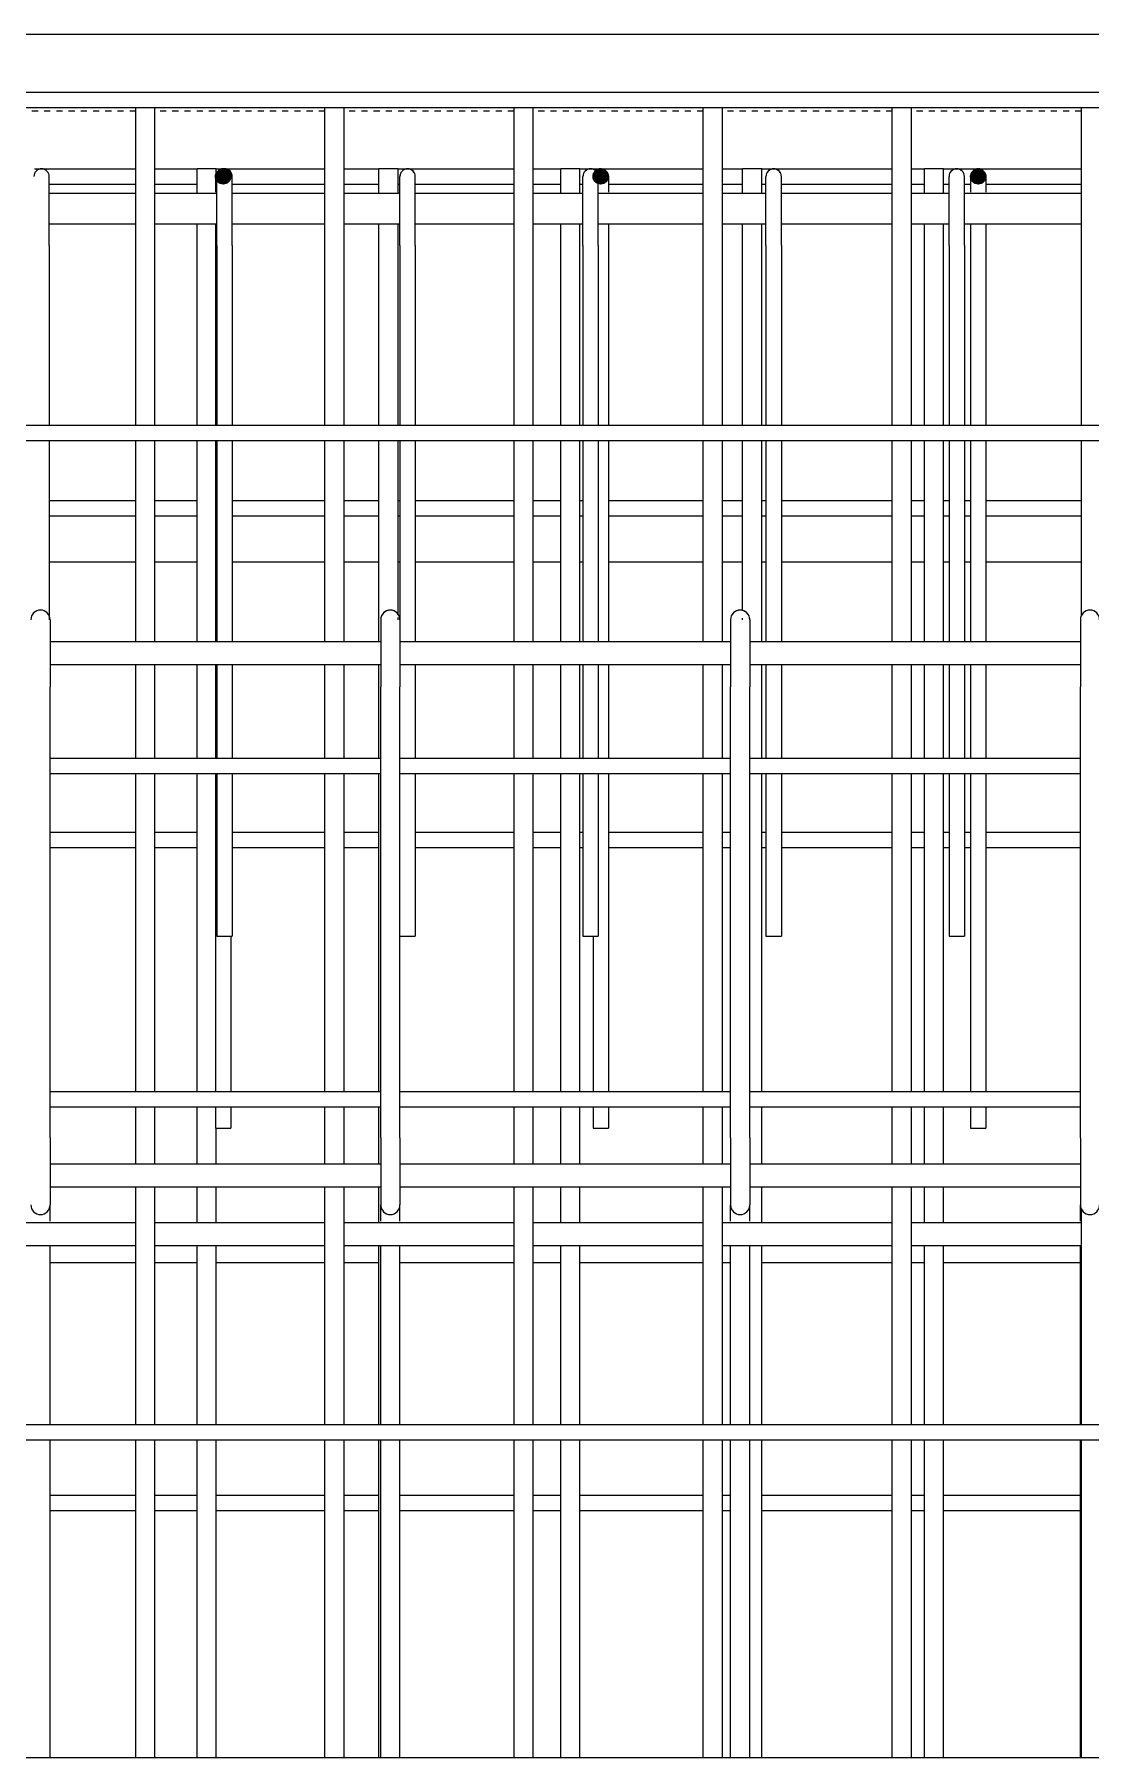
# Model space of a CAD drawing. Header units: millimetres. Extents: x -7118 to 5307, y -2677 to 10400.
# Drawn here: x -3688 to -3138, y 6802 to 7700 of the extents above; entities that cross this region are included whole.
import ezdxf

# ---------------------------------------------------------------- set-up
doc = ezdxf.new("R2010")
doc.units = ezdxf.units.MM
doc.linetypes.add('Dash', pattern=[6.36, 3.18, -3.18])
for name, color, linetype, lineweight in [('A-WALL', 113, 'Continuous', 25), ('A-WALL-HDLN', 110, 'Dash', 25), ('S-BEAM', 12, 'Continuous', 18), ('S-RBAR', 171, 'Continuous', 18)]:
    doc.layers.add(name, color=color, linetype=linetype, lineweight=lineweight)

msp = doc.modelspace()

# ---------------------------------------------------------------- hatches: boundary and pattern name
at = {"layer": 'S-RBAR'}
h = msp.add_hatch(color=256, dxfattribs=at)
edge = h.paths.add_edge_path()
edge.add_arc((-3589.36072, 7626), 4, 0, 360)
for points in [[(-3589.36072, 7622), (-3585.36072, 7626), (-3589.36072, 7630), (-3593.36072, 7626), (-3590.73177, 7623.37104)], [(-3392.72781, 7622), (-3388.72781, 7626), (-3392.72781, 7630), (-3396.72781, 7626), (-3394.09885, 7623.37104)], [(-3196.0949, 7622), (-3192.0949, 7626), (-3196.0949, 7630), (-3200.0949, 7626), (-3197.46594, 7623.37104)]]:
    msp.add_hatch(color=256, dxfattribs=at).paths.add_polyline_path(points)
h = msp.add_hatch(color=256, dxfattribs=at)
edge = h.paths.add_edge_path()
edge.add_arc((-3392.72781, 7626), 4, 0, 360)
h = msp.add_hatch(color=256, dxfattribs=at)
edge = h.paths.add_edge_path()
edge.add_arc((-3196.0949, 7626), 4, 0, 360)

# ---------------------------------------------------------------- linework, layer by layer
at = {"layer": 'A-WALL'}
msp.add_line((-3118.69617, 7700), (-3698.69617, 7700), dxfattribs=at)
at = {"layer": 'A-WALL-HDLN'}
for p, q in [((-3634.87027, 7660), (-3698.69617, 7660)), ((-3536.36542, 7660), (-3624.87027, 7660)), ((-3437.86056, 7660), (-3526.36542, 7660)), ((-3339.3557, 7660), (-3427.86056, 7660)), ((-3240.85084, 7660), (-3329.3557, 7660)), ((-3142.34599, 7660), (-3230.85084, 7660))]:
    msp.add_line(p, q, dxfattribs=at)
at = {"layer": 'S-BEAM'}
for p, q in [((-3634.87027, 7425), (-3679.94254, 7425)), ((-3602.9259, 7425), (-3624.87027, 7425)), ((-3536.36542, 7425), (-3584.61569, 7425)), ((-3508.2232, 7425), (-3526.36542, 7425)), ((-3497.28884, 7425), (-3498.2232, 7425)), ((-3437.86056, 7425), (-3489.28884, 7425)), ((-3413.52049, 7425), (-3427.86056, 7425)), ((-3401.96199, 7425), (-3403.52049, 7425)), ((-3339.3557, 7425), (-3388.72781, 7425)), ((-3318.81779, 7425), (-3329.3557, 7425)), ((-3306.63514, 7425), (-3308.81779, 7425)), ((-3240.85084, 7425), (-3298.63514, 7425)), ((-3224.11509, 7425), (-3230.85084, 7425)), ((-3211.30829, 7425), (-3214.11509, 7425)), ((-3200.0949, 7425), (-3203.30829, 7425)), ((-3142.34599, 7425), (-3192.0949, 7425)), ((-3679.5295, 7060), (-3634.87027, 7060)), ((-3624.87027, 7060), (-3602.9259, 7060)), ((-3592.9259, 7060), (-3536.36542, 7060)), ((-3526.36542, 7060), (-3508.2232, 7060)), ((-3497.30728, 7060), (-3437.86056, 7060)), ((-3427.86056, 7060), (-3413.52049, 7060)), ((-3403.52049, 7060), (-3339.3557, 7060)), ((-3329.3557, 7060), (-3325.08506, 7060)), ((-3308.81779, 7060), (-3240.85084, 7060)), ((-3230.85084, 7060), (-3224.11509, 7060)), ((-3214.11509, 7060), (-3142.86284, 7060))]:
    msp.add_line(p, q, dxfattribs=at)
at = {"layer": 'S-RBAR'}
for p, q in [((-4226.19617, 7670), (-2591.19617, 7670)), ((-4226.19617, 7662), (-2591.19617, 7662)), ((-3634.87027, 7496.40385), (-3634.87027, 7662)), ((-3624.87027, 7496.40385), (-3624.87027, 7662)), ((-3536.36542, 7496.40385), (-3536.36542, 7662)), ((-3526.36542, 7496.40385), (-3526.36542, 7662)), ((-3437.86056, 7496.40385), (-3437.86056, 7662)), ((-3427.86056, 7496.40385), (-3427.86056, 7662)), ((-3339.3557, 7496.40385), (-3339.3557, 7662)), ((-3329.3557, 7496.40385), (-3329.3557, 7662)), ((-3240.85084, 7496.40385), (-3240.85084, 7662)), ((-3230.85084, 7496.40385), (-3230.85084, 7662)), ((-3142.34599, 7496.40385), (-3142.34599, 7662)), ((-3687.6286, 7630), (-3634.87027, 7630)), ((-3679.94254, 7590), (-3679.94254, 7626)), ((-3624.87027, 7630), (-3602.9259, 7630)), ((-3592.9259, 7630), (-3602.9259, 7630)), ((-3602.9259, 7617.3314), (-3602.9259, 7630)), ((-3589.36072, 7630), (-3593.36072, 7626)), ((-3593.36072, 7626), (-3593.36072, 7617.7716)), ((-3593.36072, 7626), (-3590.73177, 7623.37104)), ((-3592.9259, 7627.75599), (-3592.9259, 7630)), ((-3592.9259, 7630), (-3536.36542, 7630)), ((-3592.61569, 7590), (-3592.61569, 7626)), ((-3585.36072, 7626), (-3589.36072, 7630)), ((-3589.36072, 7622), (-3585.36072, 7626)), ((-3584.61569, 7590), (-3584.61569, 7626)), ((-3526.36542, 7630), (-3508.2232, 7630)), ((-3498.2232, 7630), (-3508.2232, 7630)), ((-3508.2232, 7617.3314), (-3508.2232, 7630)), ((-3498.2232, 7617.3314), (-3498.2232, 7630)), ((-3498.2232, 7630), (-3437.86056, 7630)), ((-3497.28884, 7590), (-3497.28884, 7626)), ((-3489.28884, 7590), (-3489.28884, 7626)), ((-3427.86056, 7630), (-3413.52049, 7630)), ((-3403.52049, 7630), (-3413.52049, 7630)), ((-3413.52049, 7617.3314), (-3413.52049, 7630)), ((-3403.52049, 7617.3314), (-3403.52049, 7630)), ((-3403.52049, 7630), (-3339.3557, 7630)), ((-3401.96199, 7590), (-3401.96199, 7626)), ((-3392.72781, 7630), (-3396.72781, 7626)), ((-3396.72781, 7626), (-3394.09885, 7623.37104)), ((-3393.96199, 7590), (-3393.96199, 7626)), ((-3388.72781, 7626), (-3392.72781, 7630)), ((-3392.72781, 7622), (-3388.72781, 7626)), ((-3388.72781, 7626), (-3388.72781, 7617.7716)), ((-3329.3557, 7630), (-3318.81779, 7630)), ((-3308.81779, 7630), (-3318.81779, 7630)), ((-3318.81779, 7617.3314), (-3318.81779, 7630)), ((-3308.81779, 7617.3314), (-3308.81779, 7630)), ((-3308.81779, 7630), (-3240.85084, 7630)), ((-3306.63514, 7590), (-3306.63514, 7626)), ((-3298.63514, 7590), (-3298.63514, 7626)), ((-3230.85084, 7630), (-3224.11509, 7630)), ((-3214.11509, 7630), (-3224.11509, 7630)), ((-3224.11509, 7617.3314), (-3224.11509, 7630)), ((-3214.11509, 7617.3314), (-3214.11509, 7630)), ((-3214.11509, 7630), (-3142.34599, 7630)), ((-3211.30829, 7590), (-3211.30829, 7626)), ((-3203.30829, 7590), (-3203.30829, 7626)), ((-3196.0949, 7630), (-3200.0949, 7626)), ((-3200.0949, 7626), (-3200.0949, 7617.7716)), ((-3200.0949, 7626), (-3197.46594, 7623.37104)), ((-3192.0949, 7626), (-3196.0949, 7630)), ((-3196.0949, 7622), (-3192.0949, 7626)), ((-3192.0949, 7626), (-3192.0949, 7617.7716)), ((-3679.94254, 7622), (-3634.87027, 7622)), ((-3679.94254, 7617.3314), (-3634.87027, 7617.3314)), ((-3624.87027, 7622), (-3602.9259, 7622)), ((-3624.87027, 7617.3314), (-3592.61569, 7617.3314)), ((-3590.73177, 7623.37104), (-3589.36072, 7622)), ((-3584.61569, 7622), (-3536.36542, 7622)), ((-3584.61569, 7617.3314), (-3536.36542, 7617.3314)), ((-3526.36542, 7622), (-3508.2232, 7622)), ((-3526.36542, 7617.3314), (-3497.28884, 7617.3314)), ((-3498.2232, 7622), (-3497.28884, 7622)), ((-3489.28884, 7622), (-3437.86056, 7622)), ((-3489.28884, 7617.3314), (-3437.86056, 7617.3314)), ((-3427.86056, 7622), (-3413.52049, 7622)), ((-3427.86056, 7617.3314), (-3401.96199, 7617.3314)), ((-3403.52049, 7622), (-3401.96199, 7622)), ((-3394.09885, 7623.37104), (-3392.72781, 7622)), ((-3393.96199, 7617.3314), (-3339.3557, 7617.3314)), ((-3388.72781, 7622), (-3339.3557, 7622)), ((-3329.3557, 7622), (-3318.81779, 7622)), ((-3329.3557, 7617.3314), (-3306.63514, 7617.3314)), ((-3308.81779, 7622), (-3306.63514, 7622)), ((-3298.63514, 7622), (-3240.85084, 7622)), ((-3298.63514, 7617.3314), (-3240.85084, 7617.3314)), ((-3230.85084, 7622), (-3224.11509, 7622)), ((-3230.85084, 7617.3314), (-3211.30829, 7617.3314)), ((-3214.11509, 7622), (-3211.30829, 7622)), ((-3203.30829, 7622), (-3200.0949, 7622)), ((-3203.30829, 7617.3314), (-3142.34599, 7617.3314)), ((-3197.46594, 7623.37104), (-3196.0949, 7622)), ((-3192.0949, 7622), (-3142.34599, 7622)), ((-3679.94254, 7601.3314), (-3634.87027, 7601.3314)), ((-3624.87027, 7601.3314), (-3592.61569, 7601.3314)), ((-3602.9259, 7496.40385), (-3602.9259, 7601.3314)), ((-3593.36072, 7601.3314), (-3593.36072, 7496.40385)), ((-3584.61569, 7601.3314), (-3536.36542, 7601.3314)), ((-3526.36542, 7601.3314), (-3497.28884, 7601.3314)), ((-3508.2232, 7496.40385), (-3508.2232, 7601.3314)), ((-3498.2232, 7496.40385), (-3498.2232, 7601.3314)), ((-3489.28884, 7601.3314), (-3437.86056, 7601.3314)), ((-3427.86056, 7601.3314), (-3401.96199, 7601.3314)), ((-3413.52049, 7496.40385), (-3413.52049, 7601.3314)), ((-3403.52049, 7496.40385), (-3403.52049, 7601.3314)), ((-3393.96199, 7601.3314), (-3339.3557, 7601.3314)), ((-3388.72781, 7601.3314), (-3388.72781, 7496.40385)), ((-3329.3557, 7601.3314), (-3306.63514, 7601.3314)), ((-3318.81779, 7496.40385), (-3318.81779, 7601.3314)), ((-3308.81779, 7496.40385), (-3308.81779, 7601.3314)), ((-3298.63514, 7601.3314), (-3240.85084, 7601.3314)), ((-3230.85084, 7601.3314), (-3211.30829, 7601.3314)), ((-3224.11509, 7496.40385), (-3224.11509, 7601.3314)), ((-3214.11509, 7496.40385), (-3214.11509, 7601.3314)), ((-3203.30829, 7601.3314), (-3142.34599, 7601.3314)), ((-3200.0949, 7601.3314), (-3200.0949, 7496.40385)), ((-3192.0949, 7601.3314), (-3192.0949, 7496.40385)), ((-3679.94254, 7590), (-3679.94254, 7496.40385)), ((-3592.61569, 7590), (-3592.61569, 7496.40385)), ((-3584.61569, 7590), (-3584.61569, 7496.40385)), ((-3497.28884, 7590), (-3497.28884, 7496.40385)), ((-3489.28884, 7590), (-3489.28884, 7496.40385)), ((-3401.96199, 7590), (-3401.96199, 7496.40385)), ((-3393.96199, 7590), (-3393.96199, 7496.40385)), ((-3306.63514, 7590), (-3306.63514, 7496.40385)), ((-3298.63514, 7590), (-3298.63514, 7496.40385)), ((-3211.30829, 7590), (-3211.30829, 7496.40385)), ((-3203.30829, 7590), (-3203.30829, 7496.40385)), ((-4226.19617, 7496.40385), (-2591.19617, 7496.40385)), ((-4226.19617, 7488.40385), (-2591.19617, 7488.40385)), ((-3679.94254, 7488.40385), (-3679.94254, 7396.87993)), ((-3634.87027, 7383.5726), (-3634.87027, 7488.40385)), ((-3624.87027, 7383.5726), (-3624.87027, 7488.40385)), ((-3602.9259, 7383.5726), (-3602.9259, 7488.40385)), ((-3593.36072, 7488.40385), (-3593.36072, 7383.5726)), ((-3592.61569, 7488.40385), (-3592.61569, 7383.5726)), ((-3584.61569, 7488.40385), (-3584.61569, 7383.5726)), ((-3536.36542, 7383.5726), (-3536.36542, 7488.40385)), ((-3526.36542, 7383.5726), (-3526.36542, 7488.40385)), ((-3508.2232, 7383.5726), (-3508.2232, 7488.40385)), ((-3498.2232, 7397.68879), (-3498.2232, 7488.40385)), ((-3497.28884, 7488.40385), (-3497.28884, 7395)), ((-3489.28884, 7488.40385), (-3489.28884, 7383.5726)), ((-3437.86056, 7383.5726), (-3437.86056, 7488.40385)), ((-3427.86056, 7383.5726), (-3427.86056, 7488.40385)), ((-3413.52049, 7383.5726), (-3413.52049, 7488.40385)), ((-3403.52049, 7383.5726), (-3403.52049, 7488.40385)), ((-3401.96199, 7488.40385), (-3401.96199, 7383.5726)), ((-3393.96199, 7488.40385), (-3393.96199, 7383.5726)), ((-3388.72781, 7488.40385), (-3388.72781, 7383.5726)), ((-3339.3557, 7383.5726), (-3339.3557, 7488.40385)), ((-3329.3557, 7383.5726), (-3329.3557, 7488.40385)), ((-3318.81779, 7399.82963), (-3318.81779, 7488.40385)), ((-3308.81779, 7383.5726), (-3308.81779, 7488.40385)), ((-3306.63514, 7488.40385), (-3306.63514, 7383.5726)), ((-3298.63514, 7488.40385), (-3298.63514, 7383.5726)), ((-3240.85084, 7383.5726), (-3240.85084, 7488.40385)), ((-3230.85084, 7383.5726), (-3230.85084, 7488.40385)), ((-3224.11509, 7383.5726), (-3224.11509, 7488.40385)), ((-3214.11509, 7383.5726), (-3214.11509, 7488.40385)), ((-3211.30829, 7488.40385), (-3211.30829, 7383.5726)), ((-3203.30829, 7488.40385), (-3203.30829, 7383.5726)), ((-3200.0949, 7488.40385), (-3200.0949, 7383.5726)), ((-3192.0949, 7488.40385), (-3192.0949, 7383.5726)), ((-3142.34599, 7397.13057), (-3142.34599, 7488.40385)), ((-3679.94254, 7457.17308), (-3634.87027, 7457.17308)), ((-3624.87027, 7457.17308), (-3602.9259, 7457.17308)), ((-3584.61569, 7457.17308), (-3536.36542, 7457.17308)), ((-3526.36542, 7457.17308), (-3508.2232, 7457.17308)), ((-3498.2232, 7457.17308), (-3497.28884, 7457.17308)), ((-3489.28884, 7457.17308), (-3437.86056, 7457.17308)), ((-3427.86056, 7457.17308), (-3413.52049, 7457.17308)), ((-3403.52049, 7457.17308), (-3401.96199, 7457.17308)), ((-3388.72781, 7457.17308), (-3339.3557, 7457.17308)), ((-3329.3557, 7457.17308), (-3318.81779, 7457.17308)), ((-3308.81779, 7457.17308), (-3306.63514, 7457.17308)), ((-3298.63514, 7457.17308), (-3240.85084, 7457.17308)), ((-3230.85084, 7457.17308), (-3224.11509, 7457.17308)), ((-3214.11509, 7457.17308), (-3211.30829, 7457.17308)), ((-3203.30829, 7457.17308), (-3200.0949, 7457.17308)), ((-3192.0949, 7457.17308), (-3142.34599, 7457.17308)), ((-3679.94254, 7449.17308), (-3634.87027, 7449.17308)), ((-3624.87027, 7449.17308), (-3602.9259, 7449.17308)), ((-3584.61569, 7449.17308), (-3536.36542, 7449.17308)), ((-3526.36542, 7449.17308), (-3508.2232, 7449.17308)), ((-3498.2232, 7449.17308), (-3497.28884, 7449.17308)), ((-3489.28884, 7449.17308), (-3437.86056, 7449.17308)), ((-3427.86056, 7449.17308), (-3413.52049, 7449.17308)), ((-3403.52049, 7449.17308), (-3401.96199, 7449.17308)), ((-3388.72781, 7449.17308), (-3339.3557, 7449.17308)), ((-3329.3557, 7449.17308), (-3318.81779, 7449.17308)), ((-3308.81779, 7449.17308), (-3306.63514, 7449.17308)), ((-3298.63514, 7449.17308), (-3240.85084, 7449.17308)), ((-3230.85084, 7449.17308), (-3224.11509, 7449.17308)), ((-3214.11509, 7449.17308), (-3211.30829, 7449.17308)), ((-3203.30829, 7449.17308), (-3200.0949, 7449.17308)), ((-3192.0949, 7449.17308), (-3142.34599, 7449.17308)), ((-3679.94254, 7396.26215), (-3679.94254, 7395)), ((-3679.5295, 7395), (-3679.5295, 7360)), ((-3507.30728, 7395), (-3507.30728, 7360)), ((-3498.2232, 7395), (-3498.2232, 7396.19594)), ((-3497.30728, 7395), (-3497.30728, 7360)), ((-3325.08506, 7395), (-3325.08506, 7360)), ((-3318.81779, 7395), (-3318.81779, 7395.8251)), ((-3315.08506, 7395), (-3315.08506, 7360)), ((-3142.86284, 7395), (-3142.86284, 7360)), ((-3679.5295, 7383.5726), (-3507.30728, 7383.5726)), ((-3497.30728, 7383.5726), (-3325.08506, 7383.5726)), ((-3315.08506, 7383.5726), (-3142.86284, 7383.5726)), ((-3679.5295, 7371.5726), (-3507.30728, 7371.5726)), ((-3634.87027, 7322.80769), (-3634.87027, 7371.5726)), ((-3624.87027, 7322.80769), (-3624.87027, 7371.5726)), ((-3602.9259, 7322.80769), (-3602.9259, 7371.5726)), ((-3593.36072, 7371.5726), (-3593.36072, 7322.80769)), ((-3592.61569, 7371.5726), (-3592.61569, 7322.80769)), ((-3584.61569, 7371.5726), (-3584.61569, 7322.80769)), ((-3536.36542, 7322.80769), (-3536.36542, 7371.5726)), ((-3526.36542, 7322.80769), (-3526.36542, 7371.5726)), ((-3508.2232, 7322.80769), (-3508.2232, 7371.5726)), ((-3497.30728, 7371.5726), (-3325.08506, 7371.5726)), ((-3489.28884, 7371.5726), (-3489.28884, 7322.80769)), ((-3437.86056, 7322.80769), (-3437.86056, 7371.5726)), ((-3427.86056, 7322.80769), (-3427.86056, 7371.5726)), ((-3413.52049, 7322.80769), (-3413.52049, 7371.5726)), ((-3403.52049, 7322.80769), (-3403.52049, 7371.5726)), ((-3401.96199, 7371.5726), (-3401.96199, 7322.80769)), ((-3393.96199, 7371.5726), (-3393.96199, 7322.80769)), ((-3388.72781, 7371.5726), (-3388.72781, 7322.80769)), ((-3339.3557, 7322.80769), (-3339.3557, 7371.5726)), ((-3329.3557, 7322.80769), (-3329.3557, 7371.5726)), ((-3315.08506, 7371.5726), (-3142.86284, 7371.5726)), ((-3308.81779, 7322.80769), (-3308.81779, 7371.5726)), ((-3306.63514, 7371.5726), (-3306.63514, 7322.80769)), ((-3298.63514, 7371.5726), (-3298.63514, 7322.80769)), ((-3240.85084, 7322.80769), (-3240.85084, 7371.5726)), ((-3230.85084, 7322.80769), (-3230.85084, 7371.5726)), ((-3224.11509, 7322.80769), (-3224.11509, 7371.5726)), ((-3214.11509, 7322.80769), (-3214.11509, 7371.5726)), ((-3211.30829, 7371.5726), (-3211.30829, 7322.80769)), ((-3203.30829, 7371.5726), (-3203.30829, 7322.80769)), ((-3200.0949, 7371.5726), (-3200.0949, 7322.80769)), ((-3192.0949, 7371.5726), (-3192.0949, 7322.80769)), ((-3679.5295, 7125), (-3679.5295, 7360)), ((-3507.30728, 7125), (-3507.30728, 7360)), ((-3497.30728, 7125), (-3497.30728, 7360)), ((-3325.08506, 7125), (-3325.08506, 7360)), ((-3315.08506, 7125), (-3315.08506, 7360)), ((-3142.86284, 7125), (-3142.86284, 7360)), ((-3679.5295, 7322.80769), (-3507.30728, 7322.80769)), ((-3497.30728, 7322.80769), (-3325.08506, 7322.80769)), ((-3315.08506, 7322.80769), (-3142.86284, 7322.80769)), ((-3679.5295, 7314.80769), (-3507.30728, 7314.80769)), ((-3634.87027, 7149.21154), (-3634.87027, 7314.80769)), ((-3624.87027, 7149.21154), (-3624.87027, 7314.80769)), ((-3602.9259, 7149.21154), (-3602.9259, 7314.80769)), ((-3593.36072, 7314.80769), (-3593.36072, 7149.21154)), ((-3592.61569, 7314.80769), (-3592.61569, 7230)), ((-3584.61569, 7314.80769), (-3584.61569, 7230)), ((-3536.36542, 7149.21154), (-3536.36542, 7314.80769)), ((-3526.36542, 7149.21154), (-3526.36542, 7314.80769)), ((-3508.2232, 7149.21154), (-3508.2232, 7314.80769)), ((-3497.30728, 7314.80769), (-3325.08506, 7314.80769)), ((-3489.28884, 7314.80769), (-3489.28884, 7230)), ((-3437.86056, 7149.21154), (-3437.86056, 7314.80769)), ((-3427.86056, 7149.21154), (-3427.86056, 7314.80769)), ((-3413.52049, 7149.21154), (-3413.52049, 7314.80769)), ((-3403.52049, 7149.21154), (-3403.52049, 7314.80769)), ((-3401.96199, 7314.80769), (-3401.96199, 7230)), ((-3393.96199, 7314.80769), (-3393.96199, 7230)), ((-3388.72781, 7314.80769), (-3388.72781, 7149.21154)), ((-3339.3557, 7149.21154), (-3339.3557, 7314.80769)), ((-3329.3557, 7149.21154), (-3329.3557, 7314.80769)), ((-3315.08506, 7314.80769), (-3142.86284, 7314.80769)), ((-3308.81779, 7149.21154), (-3308.81779, 7314.80769)), ((-3306.63514, 7314.80769), (-3306.63514, 7230)), ((-3298.63514, 7314.80769), (-3298.63514, 7230)), ((-3240.85084, 7149.21154), (-3240.85084, 7314.80769)), ((-3230.85084, 7149.21154), (-3230.85084, 7314.80769)), ((-3224.11509, 7149.21154), (-3224.11509, 7314.80769)), ((-3214.11509, 7149.21154), (-3214.11509, 7314.80769)), ((-3211.30829, 7314.80769), (-3211.30829, 7230)), ((-3203.30829, 7314.80769), (-3203.30829, 7230)), ((-3200.0949, 7314.80769), (-3200.0949, 7149.21154)), ((-3192.0949, 7314.80769), (-3192.0949, 7149.21154)), ((-3679.5295, 7284.34615), (-3634.87027, 7284.34615)), ((-3624.87027, 7284.34615), (-3602.9259, 7284.34615)), ((-3584.61569, 7284.34615), (-3536.36542, 7284.34615)), ((-3526.36542, 7284.34615), (-3508.2232, 7284.34615)), ((-3489.28884, 7284.34615), (-3437.86056, 7284.34615)), ((-3427.86056, 7284.34615), (-3413.52049, 7284.34615)), ((-3403.52049, 7284.34615), (-3401.96199, 7284.34615)), ((-3388.72781, 7284.34615), (-3339.3557, 7284.34615)), ((-3329.3557, 7284.34615), (-3325.08506, 7284.34615)), ((-3308.81779, 7284.34615), (-3306.63514, 7284.34615)), ((-3298.63514, 7284.34615), (-3240.85084, 7284.34615)), ((-3230.85084, 7284.34615), (-3224.11509, 7284.34615)), ((-3214.11509, 7284.34615), (-3211.30829, 7284.34615)), ((-3203.30829, 7284.34615), (-3200.0949, 7284.34615)), ((-3192.0949, 7284.34615), (-3142.86284, 7284.34615)), ((-3679.5295, 7276.34615), (-3634.87027, 7276.34615)), ((-3624.87027, 7276.34615), (-3602.9259, 7276.34615)), ((-3584.61569, 7276.34615), (-3536.36542, 7276.34615)), ((-3526.36542, 7276.34615), (-3508.2232, 7276.34615)), ((-3489.28884, 7276.34615), (-3437.86056, 7276.34615)), ((-3427.86056, 7276.34615), (-3413.52049, 7276.34615)), ((-3403.52049, 7276.34615), (-3401.96199, 7276.34615)), ((-3388.72781, 7276.34615), (-3339.3557, 7276.34615)), ((-3329.3557, 7276.34615), (-3325.08506, 7276.34615)), ((-3308.81779, 7276.34615), (-3306.63514, 7276.34615)), ((-3298.63514, 7276.34615), (-3240.85084, 7276.34615)), ((-3230.85084, 7276.34615), (-3224.11509, 7276.34615)), ((-3214.11509, 7276.34615), (-3211.30829, 7276.34615)), ((-3203.30829, 7276.34615), (-3200.0949, 7276.34615)), ((-3192.0949, 7276.34615), (-3142.86284, 7276.34615)), ((-3592.61569, 7230), (-3584.61569, 7230)), ((-3585.36072, 7230), (-3585.36072, 7149.21154)), ((-3497.28884, 7230), (-3489.28884, 7230)), ((-3401.96199, 7230), (-3393.96199, 7230)), ((-3396.72781, 7230), (-3396.72781, 7149.21154)), ((-3306.63514, 7230), (-3298.63514, 7230)), ((-3211.30829, 7230), (-3203.30829, 7230)), ((-3679.5295, 7149.21154), (-3507.30728, 7149.21154)), ((-3497.30728, 7149.21154), (-3325.08506, 7149.21154)), ((-3315.08506, 7149.21154), (-3142.86284, 7149.21154)), ((-3679.5295, 7141.21154), (-3507.30728, 7141.21154)), ((-3634.87027, 7111.50987), (-3634.87027, 7141.21154)), ((-3624.87027, 7111.50987), (-3624.87027, 7141.21154)), ((-3602.9259, 7111.50987), (-3602.9259, 7141.21154)), ((-3593.36072, 7141.21154), (-3593.36072, 7130)), ((-3585.36072, 7141.21154), (-3585.36072, 7130)), ((-3536.36542, 7111.50987), (-3536.36542, 7141.21154)), ((-3526.36542, 7111.50987), (-3526.36542, 7141.21154)), ((-3508.2232, 7111.50987), (-3508.2232, 7141.21154)), ((-3497.30728, 7141.21154), (-3325.08506, 7141.21154)), ((-3437.86056, 7111.50987), (-3437.86056, 7141.21154)), ((-3427.86056, 7111.50987), (-3427.86056, 7141.21154)), ((-3413.52049, 7111.50987), (-3413.52049, 7141.21154)), ((-3403.52049, 7111.50987), (-3403.52049, 7141.21154)), ((-3396.72781, 7141.21154), (-3396.72781, 7130)), ((-3388.72781, 7141.21154), (-3388.72781, 7130)), ((-3339.3557, 7111.50987), (-3339.3557, 7141.21154)), ((-3329.3557, 7111.50987), (-3329.3557, 7141.21154)), ((-3315.08506, 7141.21154), (-3142.86284, 7141.21154)), ((-3308.81779, 7111.50987), (-3308.81779, 7141.21154)), ((-3240.85084, 7111.50987), (-3240.85084, 7141.21154)), ((-3230.85084, 7111.50987), (-3230.85084, 7141.21154)), ((-3224.11509, 7111.50987), (-3224.11509, 7141.21154)), ((-3214.11509, 7111.50987), (-3214.11509, 7141.21154)), ((-3200.0949, 7141.21154), (-3200.0949, 7130)), ((-3192.0949, 7141.21154), (-3192.0949, 7130)), ((-3593.36072, 7130), (-3585.36072, 7130)), ((-3592.9259, 7111.50987), (-3592.9259, 7130)), ((-3396.72781, 7130), (-3388.72781, 7130)), ((-3200.0949, 7130), (-3192.0949, 7130)), ((-3679.5295, 7125), (-3679.5295, 7090)), ((-3507.30728, 7125), (-3507.30728, 7090)), ((-3497.30728, 7125), (-3497.30728, 7090)), ((-3325.08506, 7125), (-3325.08506, 7090)), ((-3315.08506, 7125), (-3315.08506, 7090)), ((-3142.86284, 7125), (-3142.86284, 7090)), ((-3679.5295, 7111.50987), (-3507.30728, 7111.50987)), ((-3497.30728, 7111.50987), (-3325.08506, 7111.50987)), ((-3315.08506, 7111.50987), (-3142.86284, 7111.50987)), ((-3679.5295, 7099.50987), (-3507.30728, 7099.50987)), ((-3634.87027, 6975.61538), (-3634.87027, 7099.50987)), ((-3624.87027, 6975.61538), (-3624.87027, 7099.50987)), ((-3602.9259, 7080.82974), (-3602.9259, 7099.50987)), ((-3592.9259, 7080.82974), (-3592.9259, 7099.50987)), ((-3536.36542, 6975.61538), (-3536.36542, 7099.50987)), ((-3526.36542, 6975.61538), (-3526.36542, 7099.50987)), ((-3508.2232, 7080.82974), (-3508.2232, 7099.50987)), ((-3497.30728, 7099.50987), (-3325.08506, 7099.50987)), ((-3437.86056, 6975.61538), (-3437.86056, 7099.50987)), ((-3427.86056, 6975.61538), (-3427.86056, 7099.50987)), ((-3413.52049, 7080.82974), (-3413.52049, 7099.50987)), ((-3403.52049, 7080.82974), (-3403.52049, 7099.50987)), ((-3339.3557, 6975.61538), (-3339.3557, 7099.50987)), ((-3329.3557, 6975.61538), (-3329.3557, 7099.50987)), ((-3315.08506, 7099.50987), (-3142.86284, 7099.50987)), ((-3308.81779, 7080.82974), (-3308.81779, 7099.50987)), ((-3240.85084, 6975.61538), (-3240.85084, 7099.50987)), ((-3230.85084, 6975.61538), (-3230.85084, 7099.50987)), ((-3224.11509, 7080.82974), (-3224.11509, 7099.50987)), ((-3214.11509, 7080.82974), (-3214.11509, 7099.50987)), ((-3679.5295, 7081.61668), (-3679.5295, 7090)), ((-3507.30728, 7081.61668), (-3507.30728, 7090)), ((-3497.30728, 7081.61668), (-3497.30728, 7090)), ((-3325.08506, 7081.61668), (-3325.08506, 7090)), ((-3315.08506, 7081.61668), (-3315.08506, 7090)), ((-3142.86284, 7081.61668), (-3142.86284, 7090)), ((-3142.34599, 6975.61538), (-3142.34599, 7087.86943)), ((-3698.69617, 7080.82974), (-3634.87027, 7080.82974)), ((-3624.87027, 7080.82974), (-3536.36542, 7080.82974)), ((-3526.36542, 7080.82974), (-3437.86056, 7080.82974)), ((-3427.86056, 7080.82974), (-3339.3557, 7080.82974)), ((-3329.3557, 7080.82974), (-3240.85084, 7080.82974)), ((-3230.85084, 7080.82974), (-3142.34599, 7080.82974)), ((-3698.69617, 7068.82974), (-3634.87027, 7068.82974)), ((-3679.5295, 7055), (-3679.5295, 7069.07272)), ((-3624.87027, 7068.82974), (-3536.36542, 7068.82974)), ((-3602.9259, 6975.61538), (-3602.9259, 7068.82974)), ((-3592.9259, 6975.61538), (-3592.9259, 7068.82974)), ((-3526.36542, 7068.82974), (-3437.86056, 7068.82974)), ((-3508.2232, 6975.61538), (-3508.2232, 7068.82974)), ((-3507.30728, 7055), (-3507.30728, 7069.07272)), ((-3497.30728, 7055), (-3497.30728, 7069.07272)), ((-3427.86056, 7068.82974), (-3339.3557, 7068.82974)), ((-3413.52049, 6975.61538), (-3413.52049, 7068.82974)), ((-3403.52049, 6975.61538), (-3403.52049, 7068.82974)), ((-3329.3557, 7068.82974), (-3240.85084, 7068.82974)), ((-3325.08506, 7055), (-3325.08506, 7069.07272)), ((-3315.08506, 7055), (-3315.08506, 7069.07272)), ((-3308.81779, 6975.61538), (-3308.81779, 7068.82974)), ((-3230.85084, 7068.82974), (-3142.34599, 7068.82974)), ((-3224.11509, 6975.61538), (-3224.11509, 7068.82974)), ((-3214.11509, 6975.61538), (-3214.11509, 7068.82974)), ((-3142.86284, 7055), (-3142.86284, 7069.07272)), ((-3679.5295, 6975.61538), (-3679.5295, 7055)), ((-3507.30728, 6975.61538), (-3507.30728, 7055)), ((-3497.30728, 6975.61538), (-3497.30728, 7055)), ((-3325.08506, 6975.61538), (-3325.08506, 7055)), ((-3315.08506, 6975.61538), (-3315.08506, 7055)), ((-3142.86284, 6975.61538), (-3142.86284, 7055)), ((-4226.19617, 6975.61538), (-2591.19617, 6975.61538)), ((-4226.19617, 6967.61538), (-2591.19617, 6967.61538)), ((-3679.5295, 6802.01923), (-3679.5295, 6967.61538)), ((-3634.87027, 6802.01923), (-3634.87027, 6967.61538)), ((-3624.87027, 6802.01923), (-3624.87027, 6967.61538)), ((-3602.9259, 6802.01923), (-3602.9259, 6967.61538)), ((-3592.9259, 6802.01923), (-3592.9259, 6967.61538)), ((-3536.36542, 6802.01923), (-3536.36542, 6967.61538)), ((-3526.36542, 6802.01923), (-3526.36542, 6967.61538)), ((-3508.2232, 6802.01923), (-3508.2232, 6967.61538)), ((-3507.30728, 6802.01923), (-3507.30728, 6967.61538)), ((-3497.30728, 6802.01923), (-3497.30728, 6967.61538)), ((-3437.86056, 6802.01923), (-3437.86056, 6967.61538)), ((-3427.86056, 6802.01923), (-3427.86056, 6967.61538)), ((-3413.52049, 6802.01923), (-3413.52049, 6967.61538)), ((-3403.52049, 6802.01923), (-3403.52049, 6967.61538)), ((-3339.3557, 6802.01923), (-3339.3557, 6967.61538)), ((-3329.3557, 6802.01923), (-3329.3557, 6967.61538)), ((-3325.08506, 6802.01923), (-3325.08506, 6967.61538)), ((-3315.08506, 6802.01923), (-3315.08506, 6967.61538)), ((-3308.81779, 6802.01923), (-3308.81779, 6967.61538)), ((-3240.85084, 6802.01923), (-3240.85084, 6967.61538)), ((-3230.85084, 6802.01923), (-3230.85084, 6967.61538)), ((-3224.11509, 6802.01923), (-3224.11509, 6967.61538)), ((-3214.11509, 6802.01923), (-3214.11509, 6967.61538)), ((-3142.86284, 6802.01923), (-3142.86284, 6967.61538)), ((-3142.34599, 6802.01923), (-3142.34599, 6967.61538)), ((-3679.5295, 6938.69231), (-3634.87027, 6938.69231)), ((-3624.87027, 6938.69231), (-3602.9259, 6938.69231)), ((-3592.9259, 6938.69231), (-3536.36542, 6938.69231)), ((-3526.36542, 6938.69231), (-3508.2232, 6938.69231)), ((-3497.30728, 6938.69231), (-3437.86056, 6938.69231)), ((-3427.86056, 6938.69231), (-3413.52049, 6938.69231)), ((-3403.52049, 6938.69231), (-3339.3557, 6938.69231)), ((-3329.3557, 6938.69231), (-3325.08506, 6938.69231)), ((-3308.81779, 6938.69231), (-3240.85084, 6938.69231)), ((-3230.85084, 6938.69231), (-3224.11509, 6938.69231)), ((-3214.11509, 6938.69231), (-3142.86284, 6938.69231)), ((-3679.5295, 6930.69231), (-3634.87027, 6930.69231)), ((-3624.87027, 6930.69231), (-3602.9259, 6930.69231)), ((-3592.9259, 6930.69231), (-3536.36542, 6930.69231)), ((-3526.36542, 6930.69231), (-3508.2232, 6930.69231)), ((-3497.30728, 6930.69231), (-3437.86056, 6930.69231)), ((-3427.86056, 6930.69231), (-3413.52049, 6930.69231)), ((-3403.52049, 6930.69231), (-3339.3557, 6930.69231)), ((-3329.3557, 6930.69231), (-3325.08506, 6930.69231)), ((-3308.81779, 6930.69231), (-3240.85084, 6930.69231)), ((-3230.85084, 6930.69231), (-3224.11509, 6930.69231)), ((-3214.11509, 6930.69231), (-3142.86284, 6930.69231)), ((-4226.19617, 6802.01923), (-2591.19617, 6802.01923))]:
    msp.add_line(p, q, dxfattribs=at)
for centre in [(-3589.36072, 7626), (-3392.72781, 7626), (-3196.0949, 7626)]:
    msp.add_circle(centre, 4, dxfattribs=at)
for centre, radius, start, end in [((-3683.94254, 7626), 4, 0, 180), ((-3683.94254, 7626), 4, 105, 150), ((-3683.94254, 7626), 4, 30, 75), ((-3589.36072, 7626), 4, 90, 180), ((-3588.61569, 7626), 4, 0, 180), ((-3588.61569, 7626), 4, 165, 180), ((-3588.61569, 7626), 4, 105, 150), ((-3588.61569, 7626), 4, 30, 75), ((-3493.28884, 7626), 4, 0, 180), ((-3493.28884, 7626), 4, 165, 180), ((-3493.28884, 7626), 4, 105, 150), ((-3493.28884, 7626), 4, 30, 75), ((-3397.96199, 7626), 4, 0, 180), ((-3397.96199, 7626), 4, 165, 180), ((-3397.96199, 7626), 4, 105, 150), ((-3397.96199, 7626), 4, 30, 75), ((-3392.72781, 7626), 4, 0, 135), ((-3302.63514, 7626), 4, 0, 180), ((-3302.63514, 7626), 4, 165, 180), ((-3302.63514, 7626), 4, 105, 150), ((-3302.63514, 7626), 4, 30, 75), ((-3207.30829, 7626), 4, 0, 180), ((-3207.30829, 7626), 4, 165, 180), ((-3207.30829, 7626), 4, 105, 150), ((-3207.30829, 7626), 4, 30, 75), ((-3196.0949, 7626), 4, 0, 180), ((-3684.5295, 7395), 5, 0, 180), ((-3502.30728, 7395), 5, 0, 180), ((-3502.30728, 7395), 5, 105, 150), ((-3502.30728, 7395), 5, 30, 75), ((-3320.08506, 7395), 5, 0, 180), ((-3320.08506, 7395), 5, 105, 150), ((-3320.08506, 7395), 5, 30, 75), ((-3137.86284, 7395), 5, 0, 180), ((-3684.5295, 7395), 5, 0, 15), ((-3502.30728, 7395), 5, 0, 15), ((-3320.08506, 7395), 5, 0, 15), ((-3684.5295, 7090), 5, 180, 0), ((-3502.30728, 7090), 5, 180, 0), ((-3320.08506, 7090), 5, 180, 0), ((-3137.86284, 7090), 5, 180, 0)]:
    msp.add_arc(centre, radius, start, end, dxfattribs=at)

doc.saveas('drawing.dxf')
